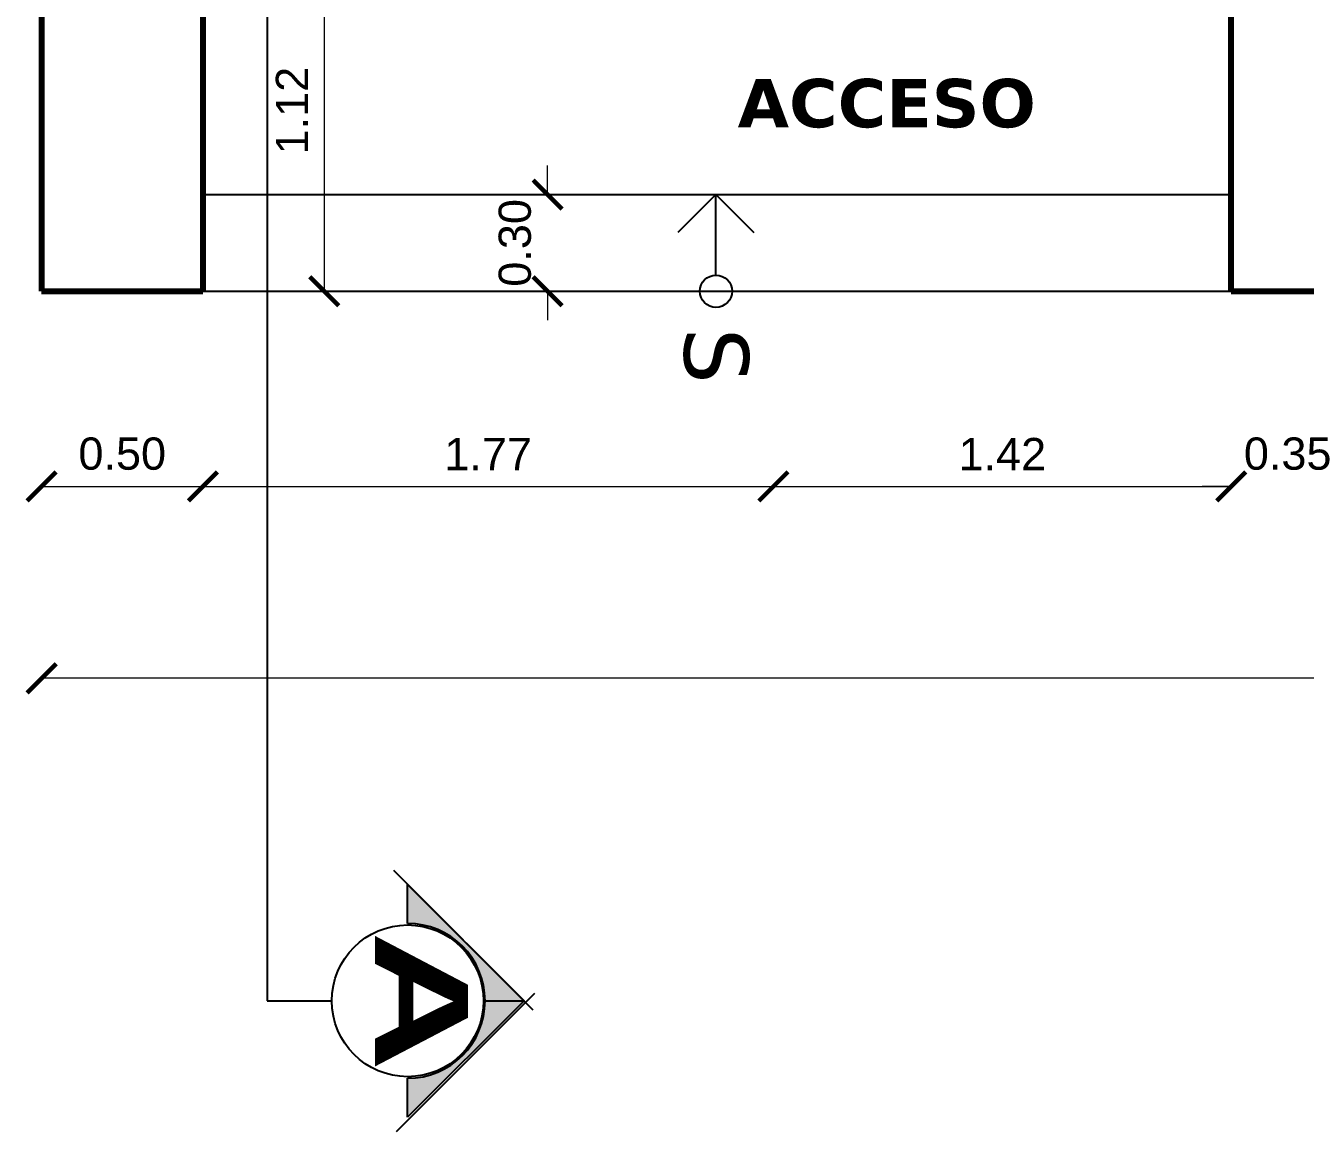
# Model space of a CAD drawing. Header units: inches. Extents: x 20.7 to 104.8, y 84.5 to 143.9.
# Drawn here: x 26.888 to 30.857, y 106.316 to 109.745 of the extents above; entities that cross this region are included whole.
import ezdxf
from ezdxf.enums import TextEntityAlignment as Align

# ---------------------------------------------------------------- set-up
doc = ezdxf.new("R2010")
doc.units = ezdxf.units.IN
doc.header["$MEASUREMENT"] = 0
doc.linetypes.add('CONTINUA', pattern=[0])
for name, color, linetype in [('Cotas', 60, 'Continuous'), ('Flecha', 6, 'Continuous'), ('Gradas', 3, 'Continuous'), ('Linea de corte', 30, 'Continuous'), ('Texto', 98, 'Continuous')]:
    doc.layers.add(name, color=color, linetype=linetype)
doc.layers.add('Paredes', color=5, linetype='Continuous', lineweight=80)
doc.styles.add('SANSSERIFBOLD', font='sasb____.pfb', dxfattribs={"width": 0.85, "height": 0.6})
doc.styles.get("Standard").update_dxf_attribs({"font": 'arial.ttf'})
doc.dimstyles.new('Cotas', dxfattribs={"dimtxt": 0.1, "dimasz": 0.09, "dimexe": 0.2, "dimexo": 0.4, "dimgap": 0.05, "dimtad": 1, "dimzin": 0, "dimdsep": 46, "dimtxsty": 'Standard', "dimblk": 'ARCHTICK', "dimcen": 0.09, "dimse1": 1, "dimse2": 1, "dimclrd": 60, "dimclre": 256, "dimadec": 0, "dimazin": 0, "dimtfac": 1, "dimtix": 1, "dimtofl": 0, "dimtmove": 1, "dimatfit": 3, "dimfxl": 0, "dimtolj": 1, "dimtzin": 0, "dimlwd": 9, "dimarcsym": 0})

# ---------------------------------------------------------------- blocks, each defined once
blk = doc.blocks.new('_ArchTick')
at = {"color": 0, "linetype": 'ByBlock', "const_width": 0.15}
blk.add_lwpolyline([(-0.5, -0.5), (0.5, 0.5)], dxfattribs=at)
blk = doc.blocks.new('*D259')
at = {"layer": 'Cotas', "color": 60, "linetype": 'CONTINUA', "lineweight": 9, "transparency": 16777216}
for p, q in [((28.5069, 109.2211), (28.5069, 109.3111)), ((28.5069, 108.9211), (28.5069, 108.8311))]:
    blk.add_line(p, q, dxfattribs=at)
at = {"layer": 'Defpoints', "color": 0, "transparency": 16777216}
for p in [(28.5069, 109.2211), (28.5069, 109.2211), (28.5069, 108.9211)]:
    blk.add_point(p, dxfattribs=at)
at = {"layer": 'Cotas', "color": 60, "lineweight": 9, "transparency": 16777216, "xscale": 0.09, "yscale": 0.09, "zscale": 0.09}
for p, rotation in [((28.5069, 109.2211), 270), ((28.5069, 108.9211), 90)]:
    blk.add_blockref('_ArchTick', p, dxfattribs=dict(at, rotation=rotation))
at = {"layer": 'Cotas', "color": 0, "transparency": 16777216, "insert": (28.4058, 109.0711), "char_height": 0.1, "attachment_point": 5, "rotation": 90}
blk.add_mtext('\\A1;0.30', dxfattribs=at)
blk = doc.blocks.new('*D278')
at = {"layer": 'Cotas', "color": 60, "linetype": 'CONTINUA', "lineweight": 9, "transparency": 16777216}
blk.add_line((26.9377, 108.316), (27.4377, 108.316), dxfattribs=at)
at = {"layer": 'Defpoints', "color": 0, "transparency": 16777216}
for p in [(26.9377, 108.3211), (27.4377, 108.3211), (27.4377, 108.316)]:
    blk.add_point(p, dxfattribs=at)
at = {"layer": 'Cotas', "color": 60, "lineweight": 9, "transparency": 16777216, "xscale": 0.09, "yscale": 0.09, "zscale": 0.09, "rotation": 180}
blk.add_blockref('_ArchTick', (26.9377, 108.316), dxfattribs=at)
at = {"layer": 'Cotas', "color": 60, "lineweight": 9, "transparency": 16777216, "xscale": 0.09, "yscale": 0.09, "zscale": 0.09}
blk.add_blockref('_ArchTick', (27.4377, 108.316), dxfattribs=at)
at = {"layer": 'Cotas', "color": 0, "transparency": 16777216, "insert": (27.1877, 108.4171), "char_height": 0.1, "attachment_point": 5}
blk.add_mtext('\\A1;0.50', dxfattribs=at)
blk = doc.blocks.new('*D279')
at = {"layer": 'Cotas', "color": 60, "linetype": 'CONTINUA', "lineweight": 9, "transparency": 16777216}
blk.add_line((27.4377, 108.316), (29.2074, 108.316), dxfattribs=at)
at = {"layer": 'Defpoints', "color": 0, "transparency": 16777216}
for p in [(29.2074, 108.3255), (27.4377, 108.316), (29.2074, 108.316)]:
    blk.add_point(p, dxfattribs=at)
at = {"layer": 'Cotas', "color": 60, "lineweight": 9, "transparency": 16777216, "xscale": 0.09, "yscale": 0.09, "zscale": 0.09, "rotation": 180}
blk.add_blockref('_ArchTick', (27.4377, 108.316), dxfattribs=at)
at = {"layer": 'Cotas', "color": 60, "lineweight": 9, "transparency": 16777216, "xscale": 0.09, "yscale": 0.09, "zscale": 0.09}
blk.add_blockref('_ArchTick', (29.2074, 108.316), dxfattribs=at)
at = {"layer": 'Cotas', "color": 0, "transparency": 16777216, "insert": (28.3226, 108.4163), "char_height": 0.1, "attachment_point": 5}
blk.add_mtext('\\A1;1.77', dxfattribs=at)
blk = doc.blocks.new('*D280')
at = {"layer": 'Cotas', "color": 60, "linetype": 'CONTINUA', "lineweight": 9, "transparency": 16777216}
blk.add_line((29.2074, 108.316), (30.6274, 108.316), dxfattribs=at)
at = {"layer": 'Defpoints', "color": 0, "transparency": 16777216}
for p in [(29.2074, 108.3255), (30.6274, 108.3255), (30.6274, 108.316)]:
    blk.add_point(p, dxfattribs=at)
at = {"layer": 'Cotas', "color": 60, "lineweight": 9, "transparency": 16777216, "xscale": 0.09, "yscale": 0.09, "zscale": 0.09, "rotation": 180}
blk.add_blockref('_ArchTick', (29.2074, 108.316), dxfattribs=at)
at = {"layer": 'Cotas', "color": 60, "lineweight": 9, "transparency": 16777216, "xscale": 0.09, "yscale": 0.09, "zscale": 0.09}
blk.add_blockref('_ArchTick', (30.6274, 108.316), dxfattribs=at)
at = {"layer": 'Cotas', "color": 0, "transparency": 16777216, "insert": (29.9174, 108.4163), "char_height": 0.1, "attachment_point": 5}
blk.add_mtext('\\A1;1.42', dxfattribs=at)
blk = doc.blocks.new('*D281')
at = {"layer": 'Cotas', "color": 60, "linetype": 'CONTINUA', "lineweight": 9, "transparency": 16777216}
for p, q in [((30.6274, 108.316), (30.5374, 108.316)), ((30.9774, 108.316), (31.0674, 108.316))]:
    blk.add_line(p, q, dxfattribs=at)
at = {"layer": 'Defpoints', "color": 0, "transparency": 16777216}
for p in [(30.6274, 108.316), (30.9774, 108.316), (30.9774, 108.316)]:
    blk.add_point(p, dxfattribs=at)
at = {"layer": 'Cotas', "color": 60, "lineweight": 9, "transparency": 16777216, "xscale": 0.09, "yscale": 0.09, "zscale": 0.09}
blk.add_blockref('_ArchTick', (30.6274, 108.316), dxfattribs=at)
at = {"layer": 'Cotas', "color": 60, "lineweight": 9, "transparency": 16777216, "xscale": 0.09, "yscale": 0.09, "zscale": 0.09, "rotation": 180}
blk.add_blockref('_ArchTick', (30.9774, 108.316), dxfattribs=at)
at = {"layer": 'Cotas', "color": 0, "transparency": 16777216, "insert": (30.8024, 108.4171), "char_height": 0.1, "attachment_point": 5}
blk.add_mtext('\\A1;0.35', dxfattribs=at)
blk = doc.blocks.new('*D284')
at = {"layer": 'Cotas', "color": 60, "linetype": 'CONTINUA', "lineweight": 9, "transparency": 16777216}
blk.add_line((36.1477, 107.7211), (26.9377, 107.7211), dxfattribs=at)
at = {"layer": 'Defpoints', "color": 0, "transparency": 16777216}
for p in [(26.9377, 107.7211), (26.9377, 107.7211), (36.1477, 107.7211)]:
    blk.add_point(p, dxfattribs=at)
at = {"layer": 'Cotas', "color": 60, "lineweight": 9, "transparency": 16777216, "xscale": 0.09, "yscale": 0.09, "zscale": 0.09, "rotation": 180}
blk.add_blockref('_ArchTick', (26.9377, 107.7211), dxfattribs=at)
at = {"layer": 'Cotas', "color": 60, "lineweight": 9, "transparency": 16777216, "xscale": 0.09, "yscale": 0.09, "zscale": 0.09}
blk.add_blockref('_ArchTick', (36.1477, 107.7211), dxfattribs=at)
at = {"layer": 'Cotas', "color": 0, "transparency": 16777216, "insert": (31.5427, 107.8222), "char_height": 0.1, "attachment_point": 5}
blk.add_mtext('\\A1;9.21', dxfattribs=at)
blk = doc.blocks.new('*D288')
at = {"layer": 'Cotas', "color": 60, "linetype": 'CONTINUA', "lineweight": 9, "transparency": 16777216}
blk.add_line((27.8143, 110.0411), (27.8143, 108.9211), dxfattribs=at)
at = {"layer": 'Defpoints', "color": 0, "transparency": 16777216}
for p in [(27.8143, 110.0411), (27.8143, 108.9211), (27.8143, 108.9211)]:
    blk.add_point(p, dxfattribs=at)
at = {"layer": 'Cotas', "color": 60, "lineweight": 9, "transparency": 16777216, "xscale": 0.09, "yscale": 0.09, "zscale": 0.09}
for p, rotation in [((27.8143, 110.0411), 90), ((27.8143, 108.9211), 270)]:
    blk.add_blockref('_ArchTick', p, dxfattribs=dict(at, rotation=rotation))
at = {"layer": 'Cotas', "color": 0, "transparency": 16777216, "insert": (27.7141, 109.4811), "char_height": 0.1, "attachment_point": 5, "rotation": 90}
blk.add_mtext('\\A1;1.12', dxfattribs=at)
blk = doc.blocks.new('corte')
at = {"layer": 'Cotas', "linetype": 'ByBlock'}
blk.add_hatch(color=256, dxfattribs=at).paths.add_polyline_path([(29.3901, 30.8618), (29.0291, 30.5008), (29.1501, 30.5008, -1), (29.6301, 30.5008), (29.7511, 30.5008)])
at = {"layer": 'Cotas', "color": 3, "linetype": 'Continuous'}
for p, q in [((28.9851, 30.4569), (29.4179, 30.8896)), ((29.7949, 30.466), (29.3661, 30.8948))]:
    blk.add_line(p, q, dxfattribs=at)
at = {"layer": 'Cotas', "color": 3}
for p, q in [((29.0291, 30.5008), (29.3901, 30.8618)), ((29.3901, 30.8618), (29.7511, 30.5008)), ((29.1501, 30.5008), (29.0291, 30.5008)), ((29.7511, 30.5008), (29.6301, 30.5008))]:
    blk.add_line(p, q, dxfattribs=at)
at = {"layer": 'Cotas', "color": 3, "linetype": 'Continuous'}
blk.add_circle((29.3901, 30.5008), 0.2352, dxfattribs=at)
at = {"layer": 'Cotas', "color": 3}
blk.add_arc((29.3901, 30.5008), 0.24, 0, 180, dxfattribs=at)
at = {"layer": 'Cotas', "color": 3, "style": 'SANSSERIFBOLD', "width": 1.5}
blk.add_text('A', height=0.288, dxfattribs=at).set_placement((29.3916, 30.3997), align=Align.CENTER)

msp = doc.modelspace()

# ---------------------------------------------------------------- linework, layer by layer
at = {"layer": 'Cotas'}
msp.add_line((28.3081, 106.7211), (28.4329, 106.7211), dxfattribs=at)
at = {"layer": 'Flecha'}
for p, q in [((29.0292, 109.2211), (28.9114, 109.1033)), ((29.0292, 108.9711), (29.0292, 109.2211)), ((29.0292, 109.2211), (29.1471, 109.1033))]:
    msp.add_line(p, q, dxfattribs=at)
msp.add_circle((29.0292, 108.9211), 0.05, dxfattribs=at)
at = {"layer": 'Gradas'}
for p, q in [((27.4377, 109.2211), (30.6274, 109.2211)), ((27.4377, 108.9211), (30.6274, 108.9211))]:
    msp.add_line(p, q, dxfattribs=at)
at = {"layer": 'Linea de corte'}
for p, q in [((27.6377, 141.1711), (27.6377, 106.7211)), ((27.6377, 106.7211), (27.8377, 106.7211))]:
    msp.add_line(p, q, dxfattribs=at)
at = {"layer": 'Paredes'}
for p, q in [((26.9377, 138.9711), (26.9377, 108.9211)), ((30.6274, 108.9211), (30.6274, 110.2369)), ((27.4377, 110.0411), (27.4377, 108.9211)), ((26.9377, 108.9211), (27.4377, 108.9211)), ((30.6274, 108.9211), (30.9774, 108.9211))]:
    msp.add_line(p, q, dxfattribs=at)

# ---------------------------------------------------------------- block references
at = {"layer": 'Cotas', "rotation": 270}
msp.add_blockref('corte', (-2.4279, 136.1112), dxfattribs=at)

# ---------------------------------------------------------------- texts
at = {"layer": 'Flecha', "insert": (29.0292, 108.7211), "char_height": 0.2, "width": 0.100333, "attachment_point": 5, "rotation": 270}
msp.add_mtext('{\\fVerdana|b0|i0|c0|p34;S}', dxfattribs=at)
at = {"layer": 'Texto', "insert": (29.0965, 109.5795), "char_height": 0.15, "attachment_point": 1}
msp.add_mtext('{\\fVerdana|b1|i0|c0|p34;ACCESO}', dxfattribs=at)

# ---------------------------------------------------------------- dimensions: what is measured, and where the dimension line sits
at = {"layer": 'Cotas'}
for base, p1, p2, picture, middle in [((27.8143, 108.9211), (27.8143, 110.0411), (27.8143, 108.9211), '*D288', (27.7141, 109.4811)), ((28.5069, 109.2211), (28.5069, 108.9211), (28.5069, 109.2211), '*D259', (28.4058, 109.0711))]:
    dim = msp.add_linear_dim(base=base, p1=p1, p2=p2, angle=270, dimstyle='Cotas', dxfattribs=at)
    dim.commit()
    dim.dimension.update_dxf_attribs({"geometry": picture, "text_midpoint": middle})
for base, p1, p2, picture, middle in [((27.4377, 108.316), (26.9377, 108.3211), (27.4377, 108.3211), '*D278', (27.1877, 108.4171)), ((29.2074, 108.316), (27.4377, 108.316), (29.2074, 108.3255), '*D279', (28.3226, 108.4163)), ((30.6274, 108.316), (29.2074, 108.3255), (30.6274, 108.3255), '*D280', (29.9174, 108.4163)), ((30.9774, 108.316), (30.6274, 108.316), (30.9774, 108.316), '*D281', (30.8024, 108.4171)), ((26.9377, 107.7211), (36.1477, 107.7211), (26.9377, 107.7211), '*D284', (31.5427, 107.8222))]:
    dim = msp.add_linear_dim(base=base, p1=p1, p2=p2, dimstyle='Cotas', dxfattribs=at)
    dim.commit()
    dim.dimension.update_dxf_attribs({"geometry": picture, "text_midpoint": middle})

doc.saveas('drawing.dxf')
